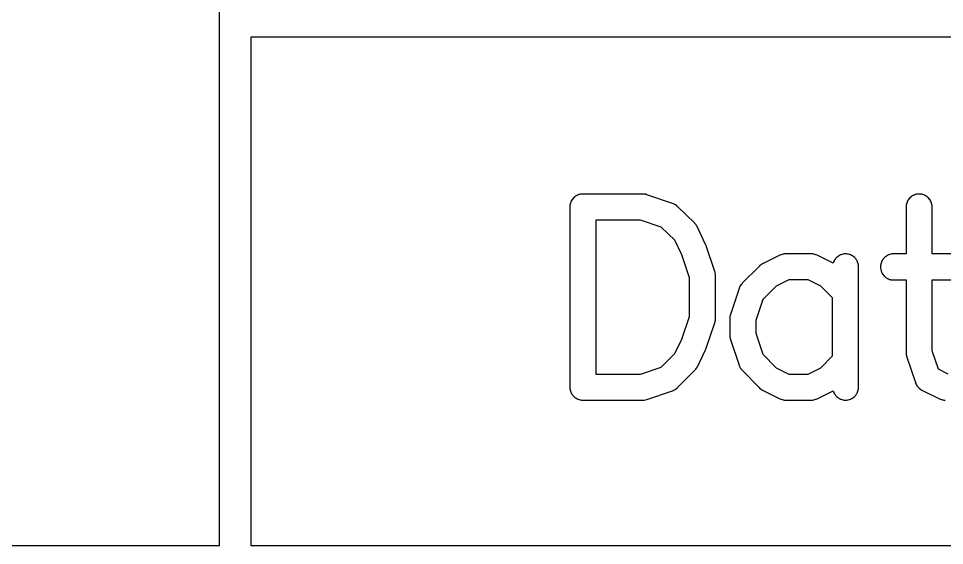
# Model space of a CAD drawing. Header units: inches. Extents: x -0.5 to 10, y -2.4 to 3.9.
# Drawn here: x 2.9801 to 3.1827, y -2.1846 to -2.0693 of the extents above; entities that cross this region are included whole.
import ezdxf

# ---------------------------------------------------------------- set-up
doc = ezdxf.new("R2010")
doc.units = ezdxf.units.IN

msp = doc.modelspace()

# ---------------------------------------------------------------- linework, layer by layer
for points in [[(1.48465, -2.18455), (3.02405, -2.18455), (3.02405, -1.95525), (1.48465, -1.95525)], [(3.79965, -2.18455), (3.79965, -2.07335), (3.03095, -2.07335), (3.03095, -2.18455)], [(3.100751, -2.149925), (3.100762, -2.150155), (3.100764, -2.150181), (3.100767, -2.150204), (3.100801, -2.150432), (3.100804, -2.150455), (3.10081, -2.15048), (3.100866, -2.150704), (3.100873, -2.15073), (3.10088, -2.150751), (3.100958, -2.150968), (3.100967, -2.150992), (3.100977, -2.151013), (3.101075, -2.151222), (3.101087, -2.151244), (3.101099, -2.151265), (3.101217, -2.151463), (3.101232, -2.151486), (3.101244, -2.151503), (3.101382, -2.151689), (3.101398, -2.15171), (3.101413, -2.151727), (3.101568, -2.151897), (3.101585, -2.151915), (3.101603, -2.151932), (3.101773, -2.152087), (3.10179, -2.152102), (3.101811, -2.152118), (3.101997, -2.152256), (3.102014, -2.152268), (3.102037, -2.152283), (3.102235, -2.152401), (3.102256, -2.152413), (3.102278, -2.152425), (3.102487, -2.152523), (3.102508, -2.152533), (3.102532, -2.152542), (3.102749, -2.15262), (3.10277, -2.152627), (3.102796, -2.152634), (3.10302, -2.15269), (3.103045, -2.152696), (3.103068, -2.152699), (3.103296, -2.152733), (3.103319, -2.152736), (3.103345, -2.152738), (3.103575, -2.152749), (3.10359, -2.15275), (3.1036, -2.15275), (3.1167, -2.15275), (3.116709, -2.15275), (3.116727, -2.152749), (3.116983, -2.152735), (3.11701, -2.152733), (3.11701, -2.152733), (3.117037, -2.152729), (3.11729, -2.152688), (3.117319, -2.152682), (3.117319, -2.152682), (3.117343, -2.152676), (3.11759, -2.152607), (3.117602, -2.152603), (3.117616, -2.152599), (3.123216, -2.150699), (3.123229, -2.150694), (3.123237, -2.150691), (3.123438, -2.150613), (3.123457, -2.150605), (3.12348, -2.150594), (3.123672, -2.150497), (3.123693, -2.150486), (3.123712, -2.150475), (3.123895, -2.150361), (3.123913, -2.150349), (3.123933, -2.150335), (3.124104, -2.150205), (3.124122, -2.150191), (3.12414, -2.150176), (3.124299, -2.150031), (3.124304, -2.150026), (3.124315, -2.150015), (3.128115, -2.146215), (3.128128, -2.146202), (3.128134, -2.146195), (3.128308, -2.146001), (3.128327, -2.145978), (3.128327, -2.145978), (3.128343, -2.145958), (3.128494, -2.145746), (3.12851, -2.145721), (3.12851, -2.145721), (3.128523, -2.145699), (3.12865, -2.145471), (3.128657, -2.145459), (3.128663, -2.145447), (3.130463, -2.141747), (3.130468, -2.141736), (3.130476, -2.141718), (3.130588, -2.141445), (3.130594, -2.14143), (3.130599, -2.141416), (3.132499, -2.135816), (3.132503, -2.135802), (3.132507, -2.13579), (3.132576, -2.135543), (3.132582, -2.135519), (3.132582, -2.135519), (3.132588, -2.13549), (3.132629, -2.135237), (3.132633, -2.13521), (3.132633, -2.13521), (3.132635, -2.135183), (3.132649, -2.134927), (3.13265, -2.134909), (3.13265, -2.1349), (3.13265, -2.1255), (3.13265, -2.125491), (3.132649, -2.125473), (3.132635, -2.125217), (3.132633, -2.12519), (3.132633, -2.12519), (3.132629, -2.125163), (3.132588, -2.12491), (3.132582, -2.124881), (3.132582, -2.124881), (3.132576, -2.124857), (3.132507, -2.12461), (3.132503, -2.124598), (3.132499, -2.124584), (3.130599, -2.118984), (3.130591, -2.118964), (3.130589, -2.118957), (3.130487, -2.118706), (3.130482, -2.118695), (3.130476, -2.11868), (3.128676, -2.11488), (3.128671, -2.11487), (3.128666, -2.11486), (3.128568, -2.114675), (3.128555, -2.114653), (3.128545, -2.114637), (3.128431, -2.114461), (3.12842, -2.114445), (3.128405, -2.114425), (3.128276, -2.11426), (3.128261, -2.114242), (3.128247, -2.114226), (3.128104, -2.114074), (3.128099, -2.114068), (3.128088, -2.114058), (3.124288, -2.110358), (3.124281, -2.110352), (3.124272, -2.110343), (3.124116, -2.110204), (3.124098, -2.110189), (3.124081, -2.110176), (3.123913, -2.110051), (3.123894, -2.110037), (3.123877, -2.110026), (3.123698, -2.109917), (3.123679, -2.109906), (3.123659, -2.109896), (3.123472, -2.109803), (3.123453, -2.109794), (3.123431, -2.109785), (3.123237, -2.109709), (3.123233, -2.109707), (3.123216, -2.109701), (3.117616, -2.107801), (3.117602, -2.107797), (3.11759, -2.107793), (3.117343, -2.107724), (3.117319, -2.107718), (3.117319, -2.107718), (3.11729, -2.107712), (3.117037, -2.107671), (3.11701, -2.107667), (3.11701, -2.107667), (3.116983, -2.107665), (3.116727, -2.107651), (3.116709, -2.10765), (3.1167, -2.10765), (3.1036, -2.10765), (3.10359, -2.10765), (3.103575, -2.107651), (3.103345, -2.107662), (3.103319, -2.107664), (3.103296, -2.107667), (3.103068, -2.107701), (3.103045, -2.107704), (3.10302, -2.10771), (3.102796, -2.107766), (3.10277, -2.107773), (3.102749, -2.10778), (3.102532, -2.107858), (3.102508, -2.107867), (3.102487, -2.107877), (3.102278, -2.107975), (3.102256, -2.107987), (3.102235, -2.107999), (3.102037, -2.108117), (3.102014, -2.108132), (3.101997, -2.108144), (3.101811, -2.108282), (3.10179, -2.108298), (3.101773, -2.108313), (3.101603, -2.108468), (3.101585, -2.108485), (3.101568, -2.108503), (3.101413, -2.108673), (3.101398, -2.10869), (3.101382, -2.108711), (3.101244, -2.108897), (3.101232, -2.108914), (3.101217, -2.108937), (3.101099, -2.109135), (3.101087, -2.109156), (3.101075, -2.109178), (3.100977, -2.109387), (3.100967, -2.109408), (3.100958, -2.109432), (3.10088, -2.109649), (3.100873, -2.10967), (3.100866, -2.109696), (3.10081, -2.10992), (3.100804, -2.109945), (3.100801, -2.109968), (3.100767, -2.110196), (3.100764, -2.110219), (3.100762, -2.110245), (3.100751, -2.110475), (3.10075, -2.11049), (3.10075, -2.1105), (3.10075, -2.1499), (3.10075, -2.14991)], [(3.10645, -2.11335), (3.10645, -2.14705), (3.11623, -2.14705), (3.120755, -2.145515), (3.123746, -2.142523), (3.125259, -2.139414), (3.12695, -2.13443), (3.12695, -2.12597), (3.125254, -2.120971), (3.123744, -2.117784), (3.120774, -2.114892), (3.11623, -2.11335)], [(3.158366, -2.122797), (3.154875, -2.121051), (3.154866, -2.121047), (3.154854, -2.121041), (3.154654, -2.120953), (3.154636, -2.120945), (3.154611, -2.120936), (3.154405, -2.120866), (3.154386, -2.12086), (3.15436, -2.120854), (3.154148, -2.120804), (3.154125, -2.120799), (3.154103, -2.120795), (3.153887, -2.120765), (3.153866, -2.120762), (3.153841, -2.120761), (3.153623, -2.120751), (3.153611, -2.12075), (3.1536, -2.12075), (3.148, -2.12075), (3.147989, -2.12075), (3.147977, -2.120751), (3.147759, -2.120761), (3.147734, -2.120762), (3.147713, -2.120765), (3.147497, -2.120795), (3.147475, -2.120799), (3.147452, -2.120804), (3.14724, -2.120854), (3.147214, -2.12086), (3.147195, -2.120866), (3.146989, -2.120936), (3.146964, -2.120945), (3.146946, -2.120953), (3.146746, -2.121041), (3.146734, -2.121047), (3.146725, -2.121051), (3.142925, -2.122951), (3.142914, -2.122957), (3.142902, -2.122964), (3.142683, -2.123088), (3.142661, -2.123101), (3.142661, -2.123101), (3.142638, -2.123117), (3.142433, -2.123264), (3.142414, -2.123279), (3.142414, -2.123279), (3.142392, -2.123298), (3.142204, -2.123466), (3.142194, -2.123476), (3.142185, -2.123485), (3.138485, -2.127185), (3.138474, -2.127196), (3.138469, -2.127202), (3.138322, -2.127363), (3.138307, -2.12738), (3.138292, -2.127398), (3.138161, -2.127572), (3.138148, -2.127591), (3.138135, -2.12761), (3.138021, -2.127796), (3.138009, -2.127816), (3.137998, -2.127836), (3.137901, -2.128031), (3.137891, -2.128054), (3.137882, -2.128074), (3.137804, -2.128277), (3.137801, -2.128286), (3.137796, -2.128299), (3.135896, -2.133999), (3.135891, -2.134016), (3.135888, -2.134024), (3.135822, -2.134267), (3.135816, -2.134292), (3.135816, -2.134292), (3.13581, -2.13432), (3.13577, -2.134568), (3.135767, -2.134592), (3.135767, -2.134592), (3.135764, -2.134622), (3.135751, -2.134873), (3.13575, -2.134891), (3.13575, -2.1349), (3.13575, -2.1386), (3.13575, -2.138609), (3.135751, -2.138627), (3.135765, -2.138883), (3.135767, -2.13891), (3.135767, -2.13891), (3.135771, -2.138937), (3.135812, -2.13919), (3.135818, -2.139219), (3.135818, -2.139219), (3.135824, -2.139243), (3.135893, -2.13949), (3.135897, -2.139502), (3.135901, -2.139516), (3.137801, -2.145116), (3.137807, -2.145133), (3.137809, -2.145137), (3.137885, -2.145331), (3.137894, -2.145353), (3.137903, -2.145372), (3.137996, -2.145559), (3.138006, -2.145579), (3.138017, -2.145598), (3.138126, -2.145777), (3.138137, -2.145794), (3.138151, -2.145813), (3.138276, -2.145981), (3.138289, -2.145998), (3.138304, -2.146016), (3.138443, -2.146172), (3.138452, -2.146181), (3.138458, -2.146188), (3.142158, -2.149988), (3.142167, -2.149997), (3.142178, -2.150008), (3.142371, -2.150185), (3.142391, -2.150202), (3.142391, -2.150202), (3.142414, -2.150221), (3.142626, -2.150375), (3.142647, -2.15039), (3.142647, -2.15039), (3.142673, -2.150406), (3.142901, -2.150536), (3.142915, -2.150544), (3.142925, -2.150549), (3.146725, -2.152449), (3.146734, -2.152453), (3.146746, -2.152459), (3.146946, -2.152547), (3.146964, -2.152555), (3.146989, -2.152564), (3.147195, -2.152634), (3.147214, -2.15264), (3.14724, -2.152646), (3.147452, -2.152696), (3.147475, -2.152701), (3.147497, -2.152705), (3.147713, -2.152735), (3.147734, -2.152738), (3.147759, -2.152739), (3.147977, -2.152749), (3.147989, -2.15275), (3.148, -2.15275), (3.1536, -2.15275), (3.153611, -2.15275), (3.153623, -2.152749), (3.153841, -2.152739), (3.153866, -2.152738), (3.153887, -2.152735), (3.154103, -2.152705), (3.154125, -2.152701), (3.154148, -2.152696), (3.15436, -2.152646), (3.154386, -2.15264), (3.154405, -2.152634), (3.154611, -2.152564), (3.154636, -2.152555), (3.154654, -2.152547), (3.154854, -2.152459), (3.154866, -2.152453), (3.154875, -2.152449), (3.158366, -2.150703), (3.158366, -2.150704), (3.158373, -2.15073), (3.15838, -2.150751), (3.158458, -2.150968), (3.158467, -2.150992), (3.158477, -2.151013), (3.158575, -2.151222), (3.158587, -2.151244), (3.158599, -2.151265), (3.158717, -2.151463), (3.158732, -2.151486), (3.158744, -2.151503), (3.158882, -2.151689), (3.158898, -2.15171), (3.158913, -2.151727), (3.159068, -2.151897), (3.159085, -2.151915), (3.159103, -2.151932), (3.159273, -2.152087), (3.15929, -2.152102), (3.159311, -2.152118), (3.159497, -2.152256), (3.159514, -2.152268), (3.159537, -2.152283), (3.159735, -2.152401), (3.159756, -2.152413), (3.159778, -2.152425), (3.159987, -2.152523), (3.160008, -2.152533), (3.160032, -2.152542), (3.160249, -2.15262), (3.16027, -2.152627), (3.160296, -2.152634), (3.16052, -2.15269), (3.160545, -2.152696), (3.160568, -2.152699), (3.160796, -2.152733), (3.160819, -2.152736), (3.160845, -2.152738), (3.161075, -2.152749), (3.1611, -2.15275), (3.161125, -2.152749), (3.161355, -2.152738), (3.161381, -2.152736), (3.161404, -2.152733), (3.161632, -2.152699), (3.161655, -2.152696), (3.16168, -2.15269), (3.161904, -2.152634), (3.16193, -2.152627), (3.161951, -2.15262), (3.162168, -2.152542), (3.162192, -2.152533), (3.162213, -2.152523), (3.162422, -2.152425), (3.162444, -2.152413), (3.162465, -2.152401), (3.162663, -2.152283), (3.162686, -2.152268), (3.162703, -2.152256), (3.162889, -2.152118), (3.16291, -2.152102), (3.162927, -2.152087), (3.163097, -2.151932), (3.163115, -2.151915), (3.163132, -2.151897), (3.163287, -2.151727), (3.163302, -2.15171), (3.163318, -2.151689), (3.163456, -2.151503), (3.163468, -2.151486), (3.163483, -2.151463), (3.163601, -2.151265), (3.163613, -2.151244), (3.163625, -2.151222), (3.163723, -2.151013), (3.163733, -2.150992), (3.163742, -2.150968), (3.16382, -2.150751), (3.163827, -2.15073), (3.163834, -2.150704), (3.16389, -2.15048), (3.163896, -2.150455), (3.163899, -2.150432), (3.163933, -2.150204), (3.163936, -2.150181), (3.163938, -2.150155), (3.163949, -2.149925), (3.16395, -2.14991), (3.16395, -2.1499), (3.16395, -2.1236), (3.16395, -2.12359), (3.163949, -2.123575), (3.163938, -2.123345), (3.163936, -2.123319), (3.163933, -2.123296), (3.163899, -2.123068), (3.163896, -2.123045), (3.16389, -2.12302), (3.163834, -2.122796), (3.163827, -2.12277), (3.16382, -2.122749), (3.163742, -2.122532), (3.163733, -2.122508), (3.163723, -2.122487), (3.163625, -2.122278), (3.163613, -2.122256), (3.163601, -2.122235), (3.163483, -2.122037), (3.163468, -2.122014), (3.163456, -2.121997), (3.163318, -2.121811), (3.163302, -2.12179), (3.163287, -2.121773), (3.163132, -2.121603), (3.163115, -2.121585), (3.163097, -2.121568), (3.162927, -2.121413), (3.16291, -2.121398), (3.162889, -2.121382), (3.162703, -2.121244), (3.162686, -2.121232), (3.162663, -2.121217), (3.162465, -2.121099), (3.162444, -2.121087), (3.162422, -2.121075), (3.162213, -2.120977), (3.162192, -2.120967), (3.162168, -2.120958), (3.161951, -2.12088), (3.16193, -2.120873), (3.161904, -2.120866), (3.16168, -2.12081), (3.161655, -2.120804), (3.161632, -2.120801), (3.161404, -2.120767), (3.161381, -2.120764), (3.161355, -2.120762), (3.161125, -2.120751), (3.1611, -2.12075), (3.161075, -2.120751), (3.160845, -2.120762), (3.160819, -2.120764), (3.160796, -2.120767), (3.160568, -2.120801), (3.160545, -2.120804), (3.16052, -2.12081), (3.160296, -2.120866), (3.16027, -2.120873), (3.160249, -2.12088), (3.160032, -2.120958), (3.160008, -2.120967), (3.159987, -2.120977), (3.159778, -2.121075), (3.159756, -2.121087), (3.159735, -2.121099), (3.159537, -2.121217), (3.159514, -2.121232), (3.159497, -2.121244), (3.159311, -2.121382), (3.15929, -2.121398), (3.159273, -2.121413), (3.159103, -2.121568), (3.159085, -2.121585), (3.159068, -2.121603), (3.158913, -2.121773), (3.158898, -2.12179), (3.158882, -2.121811), (3.158744, -2.121997), (3.158732, -2.122014), (3.158717, -2.122037), (3.158599, -2.122235), (3.158587, -2.122256), (3.158575, -2.122278), (3.158477, -2.122487), (3.158467, -2.122508), (3.158458, -2.122532), (3.15838, -2.122749), (3.158373, -2.12277), (3.158366, -2.122796)], [(3.155712, -2.127842), (3.152927, -2.12645), (3.148673, -2.12645), (3.145888, -2.127842), (3.142991, -2.13074), (3.14145, -2.135362), (3.14145, -2.13813), (3.142992, -2.142674), (3.145906, -2.145666), (3.148673, -2.14705), (3.152927, -2.14705), (3.155694, -2.145666), (3.15825, -2.143042), (3.15825, -2.130381)]]:
    msp.add_lwpolyline(points, close=True)
for points in [[(3.1847, -2.12075), (3.18005, -2.12075), (3.18005, -2.1105), (3.18005, -2.11049), (3.180049, -2.110475), (3.180038, -2.110245), (3.180036, -2.110219), (3.180033, -2.110196), (3.179999, -2.109968), (3.179996, -2.109945), (3.17999, -2.10992), (3.179934, -2.109696), (3.179927, -2.10967), (3.17992, -2.109649), (3.179842, -2.109432), (3.179833, -2.109408), (3.179823, -2.109387), (3.179725, -2.109178), (3.179713, -2.109156), (3.179701, -2.109135), (3.179583, -2.108937), (3.179568, -2.108914), (3.179556, -2.108897), (3.179418, -2.108711), (3.179402, -2.10869), (3.179387, -2.108673), (3.179232, -2.108503), (3.179215, -2.108485), (3.179197, -2.108468), (3.179027, -2.108313), (3.17901, -2.108298), (3.178989, -2.108282), (3.178803, -2.108144), (3.178786, -2.108132), (3.178763, -2.108117), (3.178565, -2.107999), (3.178544, -2.107987), (3.178522, -2.107975), (3.178313, -2.107877), (3.178292, -2.107867), (3.178268, -2.107858), (3.178051, -2.10778), (3.17803, -2.107773), (3.178004, -2.107766), (3.17778, -2.10771), (3.177755, -2.107704), (3.177732, -2.107701), (3.177504, -2.107667), (3.177481, -2.107664), (3.177455, -2.107662), (3.177225, -2.107651), (3.1772, -2.10765), (3.177175, -2.107651), (3.176945, -2.107662), (3.176919, -2.107664), (3.176896, -2.107667), (3.176668, -2.107701), (3.176645, -2.107704), (3.17662, -2.10771), (3.176396, -2.107766), (3.17637, -2.107773), (3.176349, -2.10778), (3.176132, -2.107858), (3.176108, -2.107867), (3.176087, -2.107877), (3.175878, -2.107975), (3.175856, -2.107987), (3.175835, -2.107999), (3.175637, -2.108117), (3.175614, -2.108132), (3.175597, -2.108144), (3.175411, -2.108282), (3.17539, -2.108298), (3.175373, -2.108313), (3.175203, -2.108468), (3.175185, -2.108485), (3.175168, -2.108503), (3.175013, -2.108673), (3.174998, -2.10869), (3.174982, -2.108711), (3.174844, -2.108897), (3.174832, -2.108914), (3.174817, -2.108937), (3.174699, -2.109135), (3.174687, -2.109156), (3.174675, -2.109178), (3.174577, -2.109387), (3.174567, -2.109408), (3.174558, -2.109432), (3.17448, -2.109649), (3.174473, -2.10967), (3.174466, -2.109696), (3.17441, -2.10992), (3.174404, -2.109945), (3.174401, -2.109968), (3.174367, -2.110196), (3.174364, -2.110219), (3.174362, -2.110245), (3.174351, -2.110475), (3.17435, -2.11049), (3.17435, -2.1105), (3.17435, -2.12075), (3.1716, -2.12075), (3.17159, -2.12075), (3.171575, -2.120751), (3.171345, -2.120762), (3.171319, -2.120764), (3.171296, -2.120767), (3.171068, -2.120801), (3.171045, -2.120804), (3.17102, -2.12081), (3.170796, -2.120866), (3.17077, -2.120873), (3.170749, -2.12088), (3.170532, -2.120958), (3.170508, -2.120967), (3.170487, -2.120977), (3.170278, -2.121075), (3.170256, -2.121087), (3.170235, -2.121099), (3.170037, -2.121217), (3.170014, -2.121232), (3.169997, -2.121244), (3.169811, -2.121382), (3.16979, -2.121398), (3.169773, -2.121413), (3.169603, -2.121568), (3.169585, -2.121585), (3.169568, -2.121603), (3.169413, -2.121773), (3.169398, -2.12179), (3.169382, -2.121811), (3.169244, -2.121997), (3.169232, -2.122014), (3.169217, -2.122037), (3.169099, -2.122235), (3.169087, -2.122256), (3.169075, -2.122278), (3.168977, -2.122487), (3.168967, -2.122508), (3.168958, -2.122532), (3.16888, -2.122749), (3.168873, -2.12277), (3.168866, -2.122796), (3.16881, -2.12302), (3.168804, -2.123045), (3.168801, -2.123068), (3.168767, -2.123296), (3.168764, -2.123319), (3.168762, -2.123345), (3.168751, -2.123575), (3.16875, -2.1236), (3.168751, -2.123625), (3.168762, -2.123855), (3.168764, -2.123881), (3.168767, -2.123904), (3.168801, -2.124132), (3.168804, -2.124155), (3.16881, -2.12418), (3.168866, -2.124404), (3.168873, -2.12443), (3.16888, -2.124451), (3.168958, -2.124668), (3.168967, -2.124692), (3.168977, -2.124713), (3.169075, -2.124922), (3.169087, -2.124944), (3.169099, -2.124965), (3.169217, -2.125163), (3.169232, -2.125186), (3.169244, -2.125203), (3.169382, -2.125389), (3.169398, -2.12541), (3.169413, -2.125427), (3.169568, -2.125597), (3.169585, -2.125615), (3.169603, -2.125632), (3.169773, -2.125787), (3.16979, -2.125802), (3.169811, -2.125818), (3.169997, -2.125956), (3.170014, -2.125968), (3.170037, -2.125983), (3.170235, -2.126101), (3.170256, -2.126113), (3.170278, -2.126125), (3.170487, -2.126223), (3.170508, -2.126233), (3.170532, -2.126242), (3.170749, -2.12632), (3.17077, -2.126327), (3.170796, -2.126334), (3.17102, -2.12639), (3.171045, -2.126396), (3.171068, -2.126399), (3.171296, -2.126433), (3.171319, -2.126436), (3.171345, -2.126438), (3.171575, -2.126449), (3.17159, -2.12645), (3.1716, -2.12645), (3.17435, -2.12645), (3.17435, -2.1424), (3.17435, -2.142409), (3.174351, -2.142427), (3.174365, -2.142683), (3.174367, -2.14271), (3.174367, -2.14271), (3.174371, -2.142737), (3.174412, -2.14299), (3.174418, -2.143019), (3.174418, -2.143019), (3.174424, -2.143043), (3.174493, -2.14329), (3.174497, -2.143302), (3.174501, -2.143316), (3.176401, -2.148916), (3.176406, -2.148928), (3.17641, -2.148939), (3.176494, -2.149152), (3.176503, -2.149173), (3.176514, -2.149196), (3.176618, -2.1494), (3.176628, -2.149418), (3.176642, -2.149442), (3.176766, -2.149635), (3.17678, -2.149655), (3.176794, -2.149675), (3.176936, -2.149854), (3.176951, -2.149872), (3.176968, -2.149891), (3.177127, -2.150056), (3.177144, -2.150073), (3.177163, -2.15009), (3.177337, -2.150238), (3.177354, -2.150253), (3.177375, -2.150268), (3.177563, -2.150399), (3.177584, -2.150413), (3.177604, -2.150425), (3.177804, -2.150538), (3.177813, -2.150543), (3.177825, -2.150549), (3.181625, -2.152449), (3.181634, -2.152453), (3.181646, -2.152459), (3.181846, -2.152547), (3.181864, -2.152555), (3.181889, -2.152564), (3.182095, -2.152634), (3.182114, -2.15264), (3.18214, -2.152646), (3.182352, -2.152696), (3.182375, -2.152701), (3.182397, -2.152705), (3.182613, -2.152735), (3.182634, -2.152738), (3.182659, -2.152739), (3.182877, -2.152749)], [(3.183573, -2.14705), (3.181422, -2.145975), (3.18005, -2.14193), (3.18005, -2.12645), (3.1847, -2.12645)]]:
    msp.add_lwpolyline(points)

doc.saveas('drawing.dxf')
